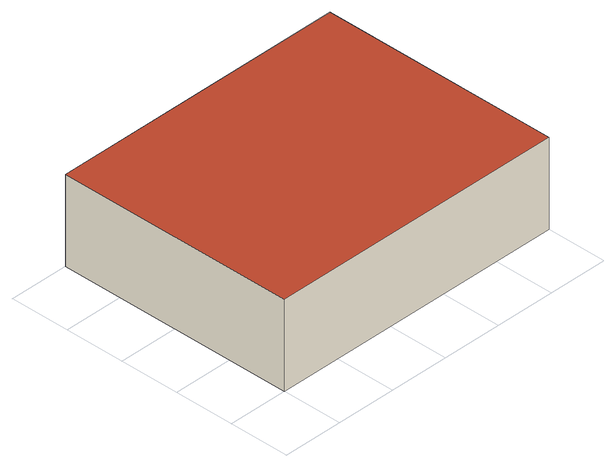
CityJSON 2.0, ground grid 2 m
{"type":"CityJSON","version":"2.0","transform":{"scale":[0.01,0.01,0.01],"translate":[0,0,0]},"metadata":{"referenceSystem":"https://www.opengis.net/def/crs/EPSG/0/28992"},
"CityObjects":{
"building1":{"type":"Building","attributes":{"description":"L1 – residential LoD2 building with WWR annotations","name":"L1 Residential LoD2","class":"habitation","function":"residential","yearOfConstruction":1985,"roofType":"flat roof","measuredHeight":3,"storeysAboveGround":1,"bdgConstructionWeight":"heavy","QualifiedArea.value":80,"QualifiedArea.type":"grossFloorArea"},"geometry":[{"type":"MultiSurface","lod":"2","boundaries":[[[0,1,2,3]],[[4,5,6,7]],[[1,4,7,2]],[[3,6,5,0]],[[0,5,4,1]],[[2,7,6,3]]],"semantics":{"surfaces":[{"type":"GroundSurface"},{"type":"RoofSurface","bdgBdrySurfAzimuth":-1,"bdgBdrySurfInclination":0,"bdgBdrySurfGroundViewFactor":0,"bdgBdrySurfSkyViewFactor":1,"bdgBdrySurfHeatCapacity":80,"bdgBdrySurfThickness":280,"bdgBdrySurfIsAdiabatic":"false","bdgBdrySurfOpeningToSurfaceRatio":0,"bdgBdrySurfTotalSurfaceArea":80},{"type":"WallSurface"}],"values":[0,1,2,2,2,2]}}]}
},
"vertices":[
[1000,800,0],[1000,0,0],[0,0,0],[0,800,0],[1000,0,300],[1000,800,300],[0,800,300],[0,0,300]
]}
